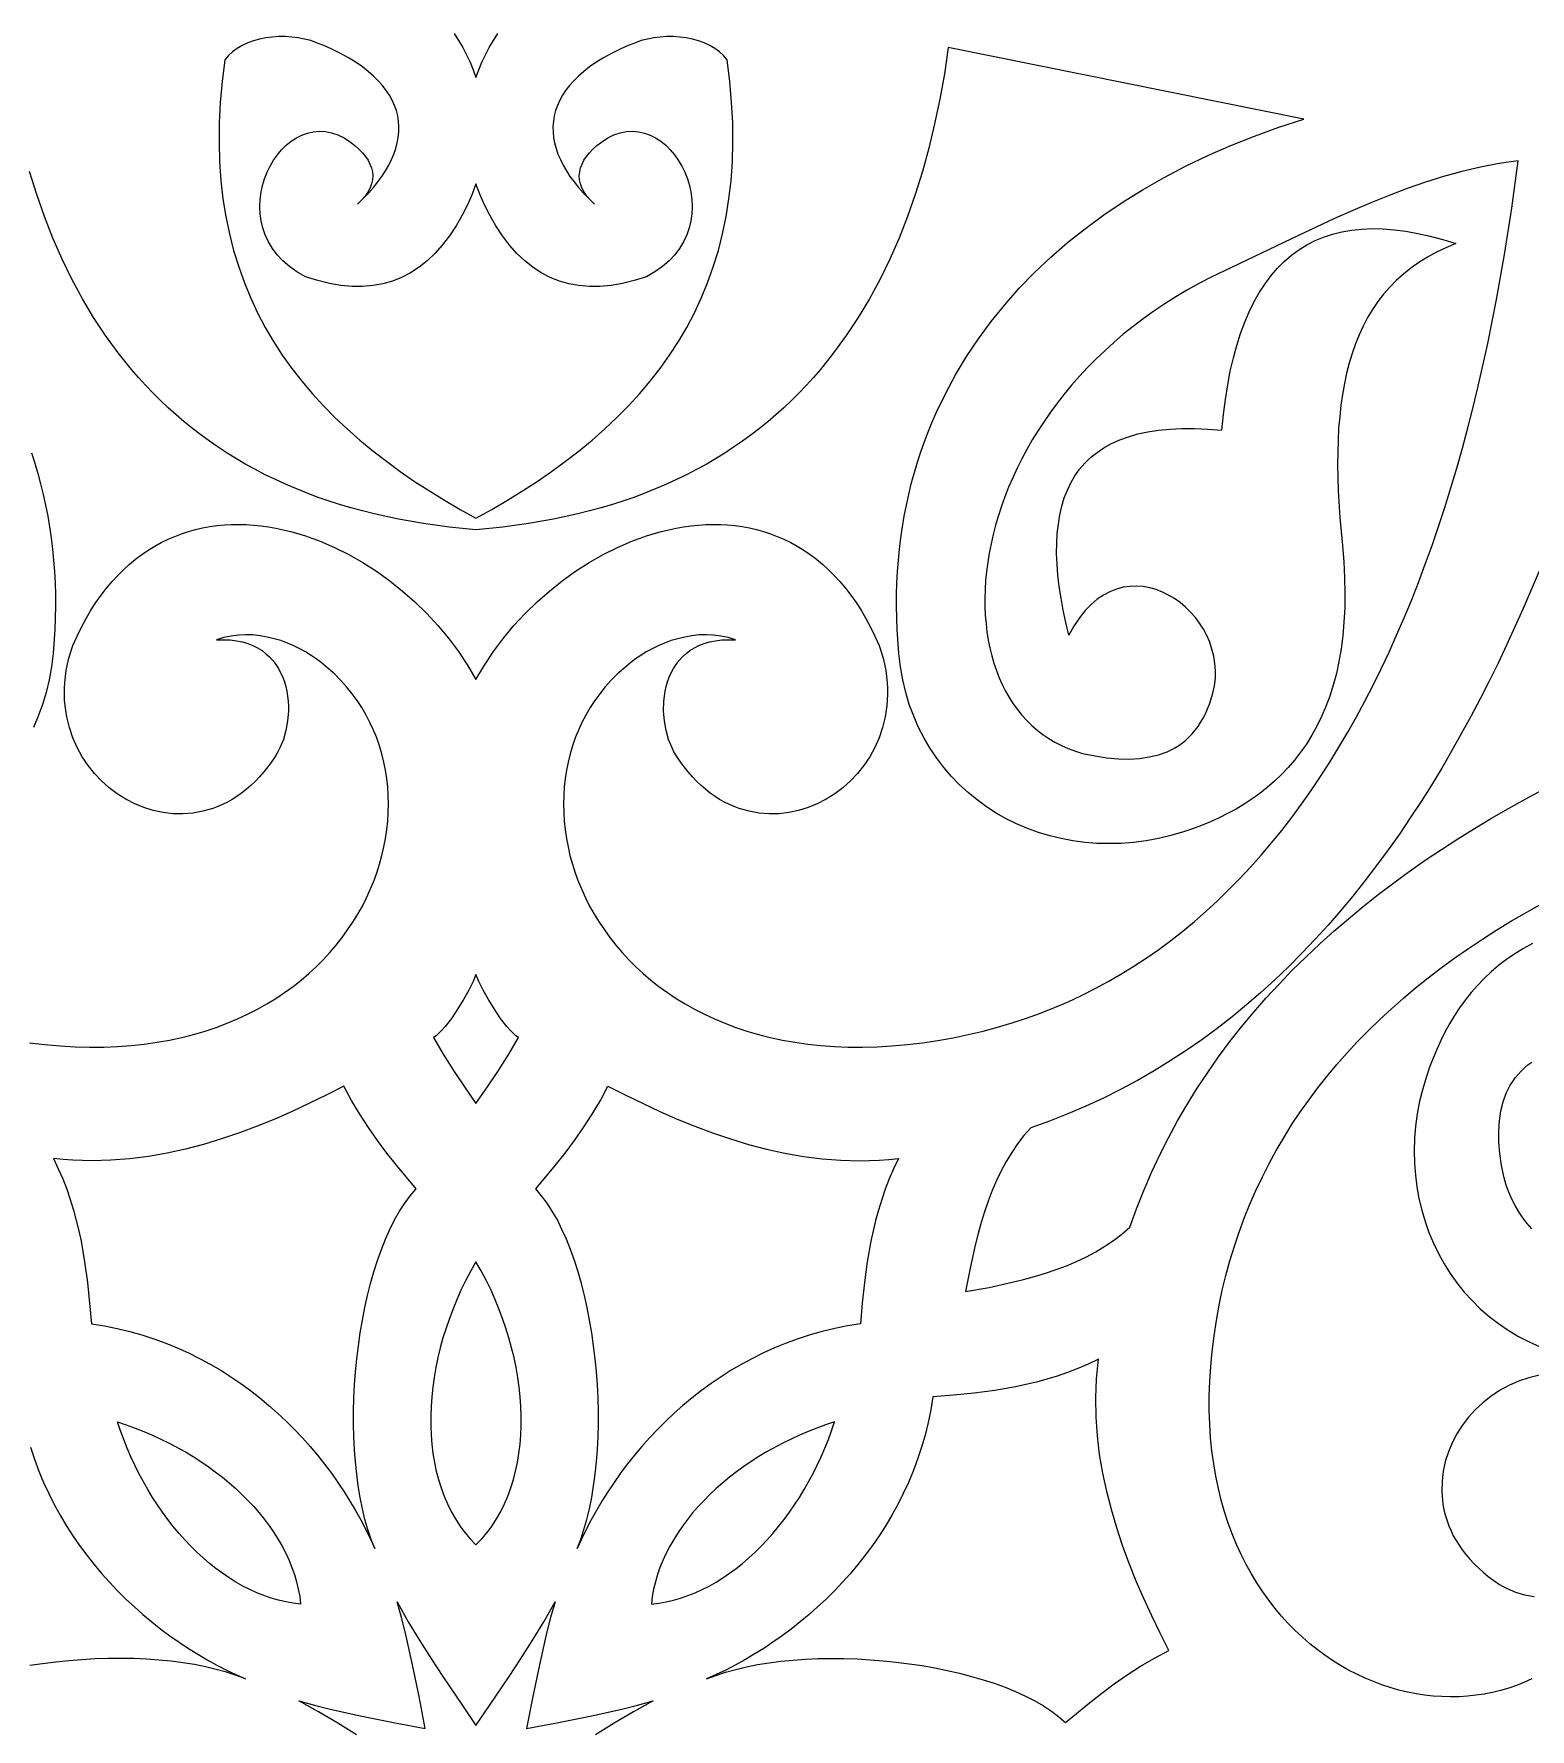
# Model space of a CAD drawing. Extents: x 38.7 to 88.7, y -52.9 to -2.9.
# Drawn here: x 60.23 to 71.81, y -27.51 to -14.38 of the extents above; entities that cross this region are included whole.
import ezdxf

# ---------------------------------------------------------------- set-up
doc = ezdxf.new("R2010")
doc.units = 0
doc.header["$MEASUREMENT"] = 0
doc.layers.add('LAYER_1', color=18, linetype='CONTINUOUS')

msp = doc.modelspace()

# ---------------------------------------------------------------- linework, layer by layer
at = {"layer": 'LAYER_1'}
for points in [[(63.65, -18.134), (63.773, -18.066), (63.893, -17.995), (64.011, -17.923), (64.125, -17.849), (64.236, -17.772), (64.344, -17.693), (64.449, -17.612), (64.55, -17.529), (64.648, -17.443), (64.742, -17.355), (64.831, -17.264), (64.917, -17.17), (64.999, -17.073), (65.076, -16.974), (65.149, -16.871), (65.218, -16.766), (65.282, -16.657), (65.341, -16.545), (65.395, -16.43), (65.444, -16.311), (65.488, -16.188), (65.527, -16.062), (65.56, -15.933), (65.588, -15.799), (65.609, -15.662), (65.626, -15.521), (65.636, -15.375), (65.64, -15.226), (65.638, -15.072), (65.63, -14.914), (65.615, -14.752), (65.594, -14.585), (65.567, -14.552), (65.535, -14.522), (65.499, -14.496), (65.46, -14.473), (65.418, -14.454), (65.373, -14.438), (65.326, -14.425), (65.277, -14.415), (65.227, -14.409), (65.177, -14.405), (65.126, -14.405), (65.076, -14.408), (65.026, -14.415), (64.977, -14.424), (64.93, -14.436), (64.886, -14.452), (64.816, -14.48), (64.75, -14.51), (64.689, -14.541), (64.632, -14.573), (64.578, -14.606), (64.529, -14.639), (64.484, -14.674), (64.444, -14.71), (64.407, -14.746), (64.373, -14.783), (64.344, -14.821), (64.319, -14.859), (64.298, -14.898), (64.28, -14.938), (64.266, -14.978), (64.256, -15.019), (64.249, -15.06), (64.246, -15.101), (64.247, -15.143), (64.251, -15.186), (64.259, -15.228), (64.271, -15.271), (64.285, -15.314), (64.304, -15.357), (64.325, -15.4), (64.35, -15.443), (64.378, -15.487), (64.41, -15.53), (64.445, -15.573), (64.482, -15.616), (64.524, -15.659), (64.568, -15.702), (64.536, -15.671), (64.509, -15.64), (64.487, -15.609), (64.47, -15.577), (64.459, -15.546), (64.452, -15.515), (64.45, -15.484), (64.453, -15.453), (64.46, -15.422), (64.471, -15.392), (64.486, -15.362), (64.506, -15.333), (64.529, -15.304), (64.556, -15.276), (64.587, -15.248), (64.621, -15.221), (64.67, -15.189), (64.718, -15.165), (64.767, -15.149), (64.815, -15.14), (64.862, -15.137), (64.909, -15.141), (64.954, -15.152), (64.998, -15.168), (65.04, -15.189), (65.081, -15.215), (65.119, -15.246), (65.154, -15.281), (65.187, -15.32), (65.217, -15.362), (65.244, -15.407), (65.268, -15.455), (65.287, -15.505), (65.303, -15.557), (65.315, -15.61), (65.322, -15.665), (65.324, -15.72), (65.322, -15.776), (65.314, -15.831), (65.301, -15.886), (65.282, -15.94), (65.257, -15.993), (65.227, -16.045), (65.189, -16.094), (65.145, -16.141), (65.094, -16.185), (65.036, -16.226), (64.971, -16.264), (64.876, -16.294), (64.784, -16.316), (64.696, -16.331), (64.61, -16.339), (64.527, -16.34), (64.447, -16.333), (64.37, -16.319), (64.296, -16.298), (64.225, -16.27), (64.156, -16.234), (64.091, -16.191), (64.028, -16.141), (63.967, -16.084), (63.91, -16.019), (63.855, -15.948), (63.803, -15.869), (63.756, -15.788), (63.715, -15.707), (63.68, -15.626), (63.65, -15.546), (63.62, -15.626), (63.585, -15.707), (63.544, -15.788), (63.496, -15.869), (63.444, -15.948), (63.389, -16.019), (63.332, -16.084), (63.272, -16.141), (63.209, -16.191), (63.143, -16.234), (63.074, -16.27), (63.003, -16.298), (62.929, -16.319), (62.852, -16.333), (62.772, -16.34), (62.69, -16.339), (62.604, -16.331), (62.515, -16.316), (62.424, -16.294), (62.329, -16.264), (62.263, -16.226), (62.205, -16.185), (62.154, -16.141), (62.11, -16.094), (62.073, -16.045), (62.042, -15.993), (62.017, -15.94), (61.999, -15.886), (61.985, -15.831), (61.978, -15.776), (61.975, -15.72), (61.978, -15.665), (61.985, -15.61), (61.996, -15.557), (62.012, -15.505), (62.032, -15.455), (62.055, -15.407), (62.082, -15.362), (62.112, -15.32), (62.145, -15.281), (62.181, -15.246), (62.219, -15.215), (62.259, -15.189), (62.301, -15.168), (62.345, -15.152), (62.39, -15.141), (62.437, -15.137), (62.484, -15.14), (62.532, -15.149), (62.581, -15.165), (62.629, -15.189), (62.678, -15.221), (62.712, -15.248), (62.743, -15.276), (62.771, -15.304), (62.794, -15.333), (62.814, -15.362), (62.829, -15.392), (62.841, -15.422), (62.848, -15.453), (62.85, -15.484), (62.848, -15.515), (62.842, -15.546), (62.83, -15.577), (62.813, -15.609), (62.792, -15.64), (62.764, -15.671), (62.732, -15.702), (62.776, -15.659), (62.817, -15.616), (62.855, -15.573), (62.89, -15.53), (62.921, -15.487), (62.95, -15.443), (62.975, -15.4), (62.996, -15.357), (63.014, -15.314), (63.029, -15.271), (63.04, -15.228), (63.048, -15.186), (63.053, -15.143), (63.053, -15.101), (63.05, -15.06), (63.044, -15.019), (63.034, -14.978), (63.02, -14.938), (63.002, -14.898), (62.981, -14.859), (62.955, -14.821), (62.926, -14.783), (62.893, -14.746), (62.856, -14.71), (62.815, -14.674), (62.77, -14.639), (62.721, -14.606), (62.668, -14.573), (62.611, -14.541), (62.55, -14.51), (62.484, -14.48), (62.414, -14.452), (62.37, -14.436), (62.323, -14.424), (62.274, -14.415), (62.224, -14.408), (62.174, -14.405), (62.123, -14.405), (62.073, -14.409), (62.023, -14.415), (61.974, -14.425), (61.927, -14.438), (61.882, -14.454), (61.84, -14.473), (61.801, -14.496), (61.765, -14.522), (61.733, -14.552), (61.706, -14.585), (61.685, -14.752), (61.67, -14.914), (61.662, -15.072), (61.66, -15.226), (61.664, -15.375), (61.674, -15.521), (61.69, -15.662), (61.712, -15.799), (61.74, -15.933), (61.773, -16.062), (61.812, -16.188), (61.856, -16.311), (61.905, -16.43), (61.959, -16.545), (62.018, -16.657), (62.082, -16.766), (62.15, -16.871), (62.224, -16.974), (62.301, -17.073), (62.383, -17.17), (62.469, -17.264), (62.558, -17.355), (62.652, -17.443), (62.75, -17.529), (62.851, -17.612), (62.956, -17.693), (63.064, -17.772), (63.175, -17.849), (63.289, -17.923), (63.407, -17.995), (63.527, -18.066)], [(63.65, -22.665), (63.738, -22.538), (63.824, -22.411), (63.904, -22.283), (63.979, -22.155), (63.959, -22.141), (63.937, -22.122), (63.914, -22.099), (63.89, -22.071), (63.841, -22.008), (63.793, -21.936), (63.747, -21.861), (63.706, -21.788), (63.673, -21.722), (63.65, -21.667), (63.627, -21.722), (63.594, -21.788), (63.553, -21.861), (63.507, -21.936), (63.459, -22.008), (63.41, -22.071), (63.386, -22.099), (63.363, -22.122), (63.341, -22.141), (63.32, -22.155), (63.395, -22.283), (63.476, -22.411), (63.561, -22.538)], [(62.866, -26.112), (62.838, -26.042), (62.813, -25.966), (62.79, -25.887), (62.77, -25.804), (62.753, -25.718), (62.738, -25.628), (62.726, -25.537), (62.716, -25.442), (62.709, -25.346), (62.704, -25.248), (62.702, -25.149), (62.702, -25.048), (62.704, -24.947), (62.709, -24.846), (62.717, -24.744), (62.727, -24.643), (62.739, -24.542), (62.753, -24.442), (62.77, -24.344), (62.789, -24.247), (62.81, -24.152), (62.833, -24.059), (62.859, -23.969), (62.887, -23.882), (62.917, -23.798), (62.949, -23.717), (62.983, -23.641), (63.02, -23.568), (63.058, -23.501), (63.099, -23.438), (63.141, -23.38), (63.186, -23.328), (63.034, -23.144), (62.96, -23.05), (62.887, -22.953), (62.817, -22.853), (62.75, -22.749), (62.686, -22.642), (62.627, -22.531), (62.494, -22.599), (62.361, -22.664), (62.227, -22.727), (62.092, -22.787), (61.955, -22.842), (61.818, -22.894), (61.68, -22.941), (61.54, -22.984), (61.399, -23.021), (61.257, -23.052), (61.114, -23.076), (60.969, -23.095), (60.823, -23.106), (60.676, -23.109), (60.602, -23.108), (60.528, -23.104), (60.453, -23.099), (60.378, -23.091), (60.415, -23.171), (60.449, -23.25), (60.48, -23.33), (60.508, -23.41), (60.532, -23.491), (60.554, -23.571), (60.574, -23.651), (60.591, -23.732), (60.619, -23.893), (60.641, -24.053), (60.658, -24.213), (60.671, -24.372), (60.772, -24.388), (60.871, -24.408), (60.968, -24.431), (61.063, -24.458), (61.156, -24.488), (61.247, -24.522), (61.336, -24.558), (61.424, -24.597), (61.509, -24.64), (61.592, -24.684), (61.673, -24.732), (61.752, -24.782), (61.828, -24.834), (61.903, -24.889), (61.976, -24.945), (62.046, -25.004), (62.114, -25.064), (62.18, -25.126), (62.244, -25.19), (62.306, -25.255), (62.365, -25.322), (62.422, -25.39), (62.477, -25.459), (62.53, -25.529), (62.58, -25.6), (62.628, -25.672), (62.674, -25.745), (62.717, -25.818), (62.758, -25.891), (62.796, -25.965), (62.832, -26.039)], [(64.433, -26.112), (64.461, -26.042), (64.486, -25.966), (64.509, -25.887), (64.529, -25.804), (64.547, -25.718), (64.561, -25.628), (64.574, -25.537), (64.584, -25.442), (64.591, -25.346), (64.596, -25.248), (64.598, -25.149), (64.598, -25.048), (64.596, -24.947), (64.591, -24.846), (64.583, -24.744), (64.574, -24.643), (64.561, -24.542), (64.547, -24.442), (64.53, -24.344), (64.511, -24.247), (64.49, -24.152), (64.467, -24.059), (64.441, -23.969), (64.413, -23.882), (64.383, -23.798), (64.351, -23.717), (64.316, -23.641), (64.28, -23.568), (64.241, -23.501), (64.201, -23.438), (64.158, -23.38), (64.113, -23.328), (64.265, -23.144), (64.34, -23.05), (64.412, -22.953), (64.483, -22.853), (64.55, -22.749), (64.613, -22.642), (64.672, -22.531), (64.805, -22.599), (64.939, -22.664), (65.073, -22.727), (65.208, -22.787), (65.345, -22.842), (65.482, -22.894), (65.621, -22.941), (65.76, -22.984), (65.901, -23.021), (66.043, -23.052), (66.186, -23.076), (66.331, -23.095), (66.476, -23.106), (66.623, -23.109), (66.697, -23.108), (66.772, -23.104), (66.847, -23.099), (66.922, -23.091), (66.884, -23.171), (66.85, -23.25), (66.819, -23.33), (66.792, -23.41), (66.767, -23.491), (66.745, -23.571), (66.725, -23.651), (66.708, -23.732), (66.68, -23.893), (66.658, -24.053), (66.642, -24.213), (66.629, -24.372), (66.528, -24.388), (66.429, -24.408), (66.332, -24.431), (66.237, -24.458), (66.144, -24.488), (66.052, -24.522), (65.963, -24.558), (65.876, -24.597), (65.791, -24.64), (65.708, -24.684), (65.627, -24.732), (65.548, -24.782), (65.471, -24.834), (65.396, -24.889), (65.324, -24.945), (65.253, -25.004), (65.185, -25.064), (65.119, -25.126), (65.055, -25.19), (64.994, -25.255), (64.934, -25.322), (64.877, -25.39), (64.822, -25.459), (64.77, -25.529), (64.719, -25.6), (64.671, -25.672), (64.625, -25.745), (64.582, -25.818), (64.541, -25.891), (64.503, -25.965), (64.466, -26.039)], [(63.65, -26.083), (63.695, -26.037), (63.736, -25.988), (63.774, -25.936), (63.81, -25.882), (63.842, -25.825), (63.871, -25.767), (63.897, -25.706), (63.92, -25.643), (63.94, -25.579), (63.957, -25.512), (63.971, -25.445), (63.983, -25.376), (63.991, -25.305), (63.997, -25.234), (64, -25.161), (64, -25.087), (63.998, -25.013), (63.992, -24.938), (63.984, -24.863), (63.974, -24.787), (63.961, -24.71), (63.945, -24.634), (63.926, -24.558), (63.905, -24.482), (63.882, -24.406), (63.856, -24.33), (63.828, -24.255), (63.797, -24.18), (63.764, -24.107), (63.728, -24.034), (63.69, -23.962), (63.65, -23.891), (63.61, -23.962), (63.572, -24.034), (63.536, -24.107), (63.503, -24.18), (63.472, -24.255), (63.444, -24.33), (63.418, -24.406), (63.394, -24.482), (63.373, -24.558), (63.355, -24.634), (63.339, -24.71), (63.326, -24.787), (63.315, -24.863), (63.307, -24.938), (63.302, -25.013), (63.299, -25.087), (63.299, -25.161), (63.302, -25.234), (63.308, -25.305), (63.317, -25.376), (63.328, -25.445), (63.342, -25.512), (63.36, -25.579), (63.38, -25.643), (63.403, -25.706), (63.429, -25.767), (63.458, -25.825), (63.49, -25.882), (63.525, -25.936), (63.564, -25.988), (63.605, -26.037)], [(65.436, -27.122), (65.507, -27.095), (65.582, -27.07), (65.662, -27.048), (65.745, -27.028), (65.831, -27.011), (65.92, -26.997), (66.012, -26.985), (66.106, -26.976), (66.203, -26.969), (66.301, -26.965), (66.4, -26.964), (66.5, -26.964), (66.601, -26.967), (66.703, -26.973), (66.804, -26.981), (66.905, -26.991), (67.006, -27.004), (67.105, -27.019), (67.204, -27.036), (67.3, -27.056), (67.395, -27.078), (67.487, -27.102), (67.577, -27.128), (67.664, -27.156), (67.748, -27.187), (67.828, -27.22), (67.905, -27.255), (67.977, -27.292), (68.044, -27.331), (68.107, -27.372), (68.164, -27.415), (68.216, -27.46), (68.401, -27.307), (68.496, -27.232), (68.593, -27.16), (68.694, -27.09), (68.797, -27.023), (68.904, -26.96), (69.015, -26.901), (68.949, -26.768), (68.884, -26.634), (68.823, -26.499), (68.764, -26.364), (68.709, -26.227), (68.658, -26.09), (68.612, -25.951), (68.571, -25.811), (68.535, -25.67), (68.504, -25.528), (68.48, -25.385), (68.463, -25.24), (68.453, -25.094), (68.45, -24.946), (68.452, -24.872), (68.456, -24.797), (68.462, -24.722), (68.47, -24.647), (68.39, -24.684), (68.311, -24.718), (68.231, -24.749), (68.151, -24.777), (68.07, -24.802), (67.99, -24.824), (67.909, -24.843), (67.829, -24.86), (67.668, -24.888), (67.507, -24.91), (67.348, -24.926), (67.189, -24.938), (67.172, -25.039), (67.152, -25.137), (67.128, -25.234), (67.101, -25.328), (67.07, -25.421), (67.036, -25.512), (66.999, -25.6), (66.959, -25.687), (66.917, -25.772), (66.871, -25.855), (66.823, -25.935), (66.773, -26.014), (66.72, -26.09), (66.665, -26.164), (66.608, -26.237), (66.549, -26.307), (66.488, -26.374), (66.426, -26.44), (66.362, -26.504), (66.296, -26.565), (66.229, -26.624), (66.161, -26.681), (66.091, -26.736), (66.021, -26.788), (65.95, -26.838), (65.878, -26.886), (65.805, -26.931), (65.732, -26.974), (65.658, -27.015), (65.584, -27.053), (65.51, -27.089)], [(60.874, -25.131), (60.942, -25.154), (61.011, -25.179), (61.078, -25.205), (61.144, -25.234), (61.274, -25.296), (61.399, -25.364), (61.459, -25.4), (61.518, -25.438), (61.576, -25.478), (61.631, -25.518), (61.686, -25.56), (61.738, -25.604), (61.789, -25.648), (61.837, -25.694), (61.884, -25.741), (61.929, -25.788), (61.971, -25.837), (62.012, -25.887), (62.05, -25.938), (62.085, -25.989), (62.118, -26.042), (62.149, -26.095), (62.177, -26.149), (62.202, -26.204), (62.225, -26.259), (62.244, -26.314), (62.261, -26.371), (62.274, -26.427), (62.285, -26.484), (62.292, -26.542), (62.235, -26.535), (62.178, -26.525), (62.121, -26.512), (62.064, -26.496), (62.008, -26.477), (61.953, -26.455), (61.898, -26.43), (61.844, -26.403), (61.791, -26.372), (61.738, -26.34), (61.686, -26.304), (61.635, -26.267), (61.585, -26.227), (61.536, -26.184), (61.488, -26.14), (61.441, -26.094), (61.395, -26.045), (61.35, -25.995), (61.306, -25.942), (61.264, -25.888), (61.223, -25.832), (61.183, -25.775), (61.145, -25.716), (61.108, -25.656), (61.04, -25.531), (60.977, -25.402), (60.949, -25.336), (60.922, -25.268), (60.897, -25.2)], [(66.427, -25.131), (66.358, -25.154), (66.29, -25.179), (66.222, -25.205), (66.156, -25.234), (66.026, -25.296), (65.901, -25.364), (65.841, -25.4), (65.782, -25.438), (65.724, -25.478), (65.668, -25.518), (65.614, -25.56), (65.562, -25.604), (65.511, -25.648), (65.462, -25.694), (65.416, -25.741), (65.371, -25.788), (65.328, -25.837), (65.288, -25.887), (65.25, -25.938), (65.215, -25.989), (65.181, -26.042), (65.151, -26.095), (65.123, -26.149), (65.098, -26.204), (65.075, -26.259), (65.056, -26.314), (65.039, -26.371), (65.025, -26.427), (65.015, -26.484), (65.008, -26.542), (65.065, -26.535), (65.122, -26.525), (65.179, -26.512), (65.235, -26.496), (65.291, -26.477), (65.347, -26.455), (65.401, -26.43), (65.455, -26.403), (65.509, -26.372), (65.561, -26.34), (65.613, -26.304), (65.664, -26.267), (65.714, -26.227), (65.764, -26.184), (65.812, -26.14), (65.859, -26.094), (65.905, -26.045), (65.95, -25.995), (65.993, -25.942), (66.036, -25.888), (66.077, -25.832), (66.116, -25.775), (66.155, -25.716), (66.192, -25.656), (66.261, -25.531), (66.323, -25.402), (66.352, -25.336), (66.379, -25.268), (66.404, -25.2)]]:
    msp.add_lwpolyline(points, close=True, dxfattribs=at)
for points in [[(63.48, -14.382), (63.515, -14.436), (63.547, -14.49), (63.577, -14.546), (63.604, -14.603), (63.628, -14.661), (63.65, -14.721), (63.671, -14.661), (63.696, -14.603), (63.723, -14.546), (63.752, -14.49), (63.785, -14.436), (63.819, -14.382)], [(60.192, -22.196), (60.312, -22.21), (60.43, -22.22), (60.545, -22.227), (60.657, -22.23), (60.767, -22.229), (60.874, -22.225), (60.979, -22.217), (61.081, -22.206), (61.18, -22.192), (61.277, -22.175), (61.371, -22.155), (61.463, -22.131), (61.552, -22.105), (61.638, -22.077), (61.722, -22.045), (61.803, -22.011), (61.881, -21.975), (61.957, -21.936), (62.03, -21.895), (62.101, -21.852), (62.168, -21.807), (62.233, -21.759), (62.296, -21.71), (62.355, -21.659), (62.412, -21.607), (62.467, -21.553), (62.518, -21.497), (62.567, -21.44), (62.613, -21.382), (62.656, -21.322), (62.697, -21.261), (62.735, -21.199), (62.77, -21.137), (62.802, -21.073), (62.831, -21.009), (62.858, -20.944), (62.882, -20.879), (62.903, -20.813), (62.922, -20.747), (62.937, -20.68), (62.95, -20.613), (62.96, -20.547), (62.967, -20.48), (62.971, -20.413), (62.972, -20.347), (62.971, -20.281), (62.967, -20.215), (62.96, -20.15), (62.95, -20.085), (62.937, -20.022), (62.921, -19.958), (62.902, -19.896), (62.881, -19.835), (62.856, -19.775), (62.829, -19.716), (62.799, -19.658), (62.765, -19.601), (62.729, -19.546), (62.69, -19.493), (62.648, -19.441), (62.603, -19.391), (62.556, -19.343), (62.505, -19.297), (62.451, -19.252), (62.413, -19.224), (62.373, -19.197), (62.33, -19.17), (62.285, -19.145), (62.238, -19.122), (62.189, -19.101), (62.138, -19.082), (62.086, -19.067), (62.032, -19.054), (61.978, -19.044), (61.922, -19.038), (61.866, -19.037), (61.81, -19.039), (61.753, -19.047), (61.697, -19.059), (61.64, -19.077), (61.695, -19.075), (61.747, -19.077), (61.795, -19.083), (61.841, -19.092), (61.883, -19.105), (61.922, -19.12), (61.959, -19.138), (61.993, -19.159), (62.023, -19.183), (62.051, -19.208), (62.077, -19.236), (62.1, -19.266), (62.12, -19.298), (62.137, -19.331), (62.153, -19.365), (62.166, -19.4), (62.176, -19.437), (62.185, -19.474), (62.191, -19.512), (62.195, -19.55), (62.197, -19.589), (62.197, -19.627), (62.191, -19.704), (62.178, -19.778), (62.158, -19.848), (62.131, -19.913), (62.116, -19.943), (62.099, -19.971), (62.069, -20.017), (62.038, -20.059), (62.006, -20.099), (61.973, -20.137), (61.94, -20.172), (61.906, -20.204), (61.871, -20.234), (61.835, -20.262), (61.799, -20.288), (61.762, -20.311), (61.725, -20.332), (61.688, -20.35), (61.65, -20.367), (61.612, -20.381), (61.574, -20.393), (61.535, -20.403), (61.458, -20.417), (61.38, -20.424), (61.303, -20.422), (61.227, -20.413), (61.151, -20.397), (61.078, -20.374), (61.007, -20.345), (60.938, -20.31), (60.872, -20.268), (60.809, -20.221), (60.75, -20.168), (60.696, -20.11), (60.646, -20.048), (60.601, -19.981), (60.561, -19.909), (60.528, -19.834), (60.501, -19.755), (60.481, -19.672), (60.468, -19.586), (60.464, -19.542), (60.463, -19.498), (60.463, -19.452), (60.465, -19.406), (60.47, -19.36), (60.477, -19.313), (60.486, -19.265), (60.497, -19.217), (60.511, -19.169), (60.527, -19.12), (60.56, -19.047), (60.594, -18.977), (60.631, -18.911), (60.668, -18.847), (60.707, -18.787), (60.747, -18.73), (60.789, -18.676), (60.832, -18.625), (60.876, -18.578), (60.921, -18.533), (60.967, -18.491), (61.014, -18.451), (61.063, -18.415), (61.112, -18.382), (61.162, -18.351), (61.213, -18.323), (61.265, -18.297), (61.317, -18.275), (61.37, -18.255), (61.424, -18.237), (61.478, -18.222), (61.533, -18.209), (61.589, -18.199), (61.644, -18.191), (61.701, -18.186), (61.757, -18.183), (61.814, -18.182), (61.871, -18.183), (61.928, -18.187), (61.985, -18.193), (62.043, -18.201), (62.1, -18.21), (62.215, -18.236), (62.329, -18.27), (62.443, -18.311), (62.555, -18.36), (62.665, -18.415), (62.773, -18.477), (62.879, -18.545), (62.982, -18.618), (63.081, -18.698), (63.177, -18.782), (63.268, -18.872), (63.355, -18.966), (63.438, -19.064), (63.514, -19.167), (63.585, -19.273), (63.65, -19.382), (63.715, -19.273), (63.786, -19.167), (63.862, -19.064), (63.944, -18.966), (64.031, -18.872), (64.123, -18.782), (64.219, -18.698), (64.318, -18.618), (64.421, -18.545), (64.527, -18.477), (64.635, -18.415), (64.745, -18.36), (64.857, -18.311), (64.971, -18.27), (65.085, -18.236), (65.2, -18.21), (65.257, -18.201), (65.314, -18.193), (65.372, -18.187), (65.429, -18.183), (65.486, -18.182), (65.543, -18.183), (65.599, -18.186), (65.656, -18.191), (65.711, -18.199), (65.767, -18.209), (65.822, -18.222), (65.876, -18.237), (65.93, -18.255), (65.983, -18.275), (66.035, -18.297), (66.087, -18.323), (66.138, -18.351), (66.188, -18.382), (66.237, -18.415), (66.286, -18.451), (66.333, -18.491), (66.379, -18.533), (66.424, -18.578), (66.468, -18.625), (66.511, -18.676), (66.553, -18.73), (66.593, -18.787), (66.632, -18.847), (66.669, -18.911), (66.705, -18.977), (66.74, -19.047), (66.773, -19.12), (66.789, -19.169), (66.803, -19.217), (66.814, -19.265), (66.823, -19.313), (66.83, -19.36), (66.834, -19.406), (66.837, -19.452), (66.837, -19.498), (66.835, -19.542), (66.832, -19.586), (66.819, -19.672), (66.799, -19.755), (66.772, -19.834), (66.738, -19.909), (66.699, -19.981), (66.654, -20.048), (66.604, -20.11), (66.55, -20.168), (66.491, -20.221), (66.428, -20.268), (66.362, -20.31), (66.293, -20.345), (66.222, -20.374), (66.148, -20.397), (66.073, -20.413), (65.997, -20.422), (65.92, -20.424), (65.842, -20.417), (65.765, -20.403), (65.726, -20.393), (65.688, -20.381), (65.65, -20.367), (65.612, -20.35), (65.574, -20.332), (65.537, -20.311), (65.501, -20.288), (65.464, -20.262), (65.429, -20.234), (65.394, -20.204), (65.36, -20.172), (65.326, -20.137), (65.293, -20.099), (65.261, -20.059), (65.23, -20.017), (65.2, -19.971), (65.183, -19.943), (65.168, -19.913), (65.142, -19.848), (65.122, -19.778), (65.109, -19.704), (65.103, -19.627), (65.105, -19.55), (65.109, -19.512), (65.115, -19.474), (65.124, -19.437), (65.134, -19.4), (65.147, -19.365), (65.162, -19.331), (65.18, -19.298), (65.2, -19.266), (65.223, -19.236), (65.248, -19.208), (65.276, -19.183), (65.307, -19.159), (65.341, -19.138), (65.377, -19.12), (65.417, -19.105), (65.459, -19.092), (65.504, -19.083), (65.553, -19.077), (65.605, -19.075), (65.66, -19.077), (65.603, -19.059), (65.546, -19.047), (65.49, -19.039), (65.433, -19.037), (65.377, -19.038), (65.321, -19.044), (65.267, -19.054), (65.213, -19.067), (65.161, -19.082), (65.11, -19.101), (65.061, -19.122), (65.014, -19.145), (64.969, -19.17), (64.926, -19.197), (64.885, -19.224), (64.848, -19.252), (64.794, -19.297), (64.743, -19.343), (64.695, -19.391), (64.651, -19.441), (64.609, -19.493), (64.57, -19.546), (64.534, -19.601), (64.5, -19.658), (64.47, -19.716), (64.443, -19.775), (64.419, -19.835), (64.397, -19.896), (64.379, -19.958), (64.363, -20.022), (64.35, -20.085), (64.34, -20.15), (64.333, -20.215), (64.329, -20.281), (64.327, -20.347), (64.329, -20.413), (64.333, -20.48), (64.34, -20.547), (64.35, -20.613), (64.363, -20.68), (64.378, -20.747), (64.397, -20.813), (64.418, -20.879), (64.442, -20.944), (64.469, -21.009), (64.498, -21.073), (64.53, -21.137), (64.565, -21.199), (64.603, -21.261), (64.644, -21.322), (64.687, -21.382), (64.733, -21.44), (64.782, -21.497), (64.834, -21.553), (64.888, -21.607), (64.945, -21.659), (65.004, -21.71), (65.067, -21.759), (65.132, -21.807), (65.2, -21.852), (65.27, -21.895), (65.343, -21.936), (65.419, -21.975), (65.497, -22.011), (65.578, -22.045), (65.662, -22.077), (65.748, -22.105), (65.837, -22.131), (65.929, -22.155), (66.023, -22.175), (66.12, -22.192), (66.219, -22.206), (66.321, -22.217), (66.426, -22.225), (66.533, -22.229), (66.643, -22.23), (66.756, -22.227), (66.871, -22.22), (66.988, -22.21), (67.108, -22.196), (67.228, -22.178), (67.345, -22.157), (67.462, -22.133), (67.577, -22.106), (67.69, -22.076), (67.803, -22.042), (67.913, -22.006), (68.022, -21.966), (68.13, -21.924), (68.236, -21.878), (68.34, -21.829), (68.444, -21.777), (68.545, -21.722), (68.645, -21.664), (68.744, -21.604), (68.841, -21.54), (68.937, -21.473), (69.031, -21.403), (69.124, -21.331), (69.215, -21.256), (69.304, -21.177), (69.393, -21.096), (69.479, -21.012), (69.564, -20.926), (69.648, -20.836), (69.73, -20.744), (69.811, -20.649), (69.89, -20.551), (69.968, -20.451), (70.044, -20.348), (70.118, -20.242), (70.191, -20.133), (70.263, -20.022), (70.333, -19.908), (70.401, -19.792), (70.468, -19.673), (70.534, -19.552), (70.598, -19.428), (70.66, -19.301), (70.721, -19.172), (70.78, -19.04), (70.838, -18.906), (70.894, -18.77), (70.949, -18.631), (71.002, -18.489), (71.054, -18.346), (71.104, -18.199), (71.153, -18.051), (71.2, -17.9), (71.245, -17.747), (71.289, -17.591), (71.332, -17.433), (71.373, -17.273), (71.412, -17.111), (71.486, -16.78), (71.554, -16.44), (71.615, -16.091), (71.671, -15.733), (71.72, -15.368), (71.574, -15.388), (71.43, -15.416), (71.286, -15.449), (71.144, -15.489), (71.003, -15.533), (70.862, -15.582), (70.721, -15.635), (70.581, -15.692), (70.441, -15.752), (70.3, -15.814), (70.019, -15.945), (69.447, -16.218), (69.349, -16.265), (69.253, -16.315), (69.161, -16.366), (69.071, -16.419), (68.984, -16.474), (68.9, -16.531), (68.818, -16.589), (68.739, -16.649), (68.663, -16.71), (68.59, -16.773), (68.519, -16.837), (68.451, -16.902), (68.386, -16.968), (68.323, -17.035), (68.263, -17.104), (68.206, -17.173), (68.151, -17.242), (68.099, -17.313), (68.049, -17.384), (68.003, -17.456), (67.958, -17.528), (67.917, -17.601), (67.877, -17.674), (67.841, -17.747), (67.807, -17.821), (67.775, -17.894), (67.746, -17.968), (67.72, -18.041), (67.696, -18.114), (67.674, -18.187), (67.655, -18.26), (67.639, -18.332), (67.625, -18.404), (67.613, -18.475), (67.604, -18.546), (67.597, -18.616), (67.593, -18.685), (67.591, -18.753), (67.592, -18.82), (67.594, -18.886), (67.6, -18.951), (67.607, -19.015), (67.617, -19.078), (67.629, -19.139), (67.644, -19.199), (67.661, -19.257), (67.68, -19.314), (67.702, -19.369), (67.725, -19.422), (67.751, -19.474), (67.78, -19.523), (67.81, -19.571), (67.843, -19.616), (67.878, -19.659), (67.915, -19.7), (67.955, -19.739), (67.996, -19.775), (68.04, -19.809), (68.086, -19.841), (68.134, -19.869), (68.185, -19.895), (68.237, -19.918), (68.292, -19.939), (68.348, -19.956), (68.444, -19.975), (68.536, -19.989), (68.625, -19.997), (68.709, -19.999), (68.788, -19.994), (68.864, -19.983), (68.935, -19.966), (69.002, -19.942), (69.033, -19.927), (69.063, -19.911), (69.093, -19.893), (69.121, -19.873), (69.147, -19.852), (69.173, -19.828), (69.197, -19.803), (69.22, -19.776), (69.242, -19.747), (69.262, -19.716), (69.281, -19.683), (69.299, -19.648), (69.316, -19.611), (69.331, -19.573), (69.357, -19.489), (69.37, -19.431), (69.376, -19.373), (69.377, -19.315), (69.373, -19.258), (69.364, -19.202), (69.35, -19.148), (69.332, -19.095), (69.31, -19.043), (69.284, -18.994), (69.254, -18.947), (69.221, -18.903), (69.184, -18.861), (69.145, -18.823), (69.104, -18.788), (69.06, -18.757), (69.014, -18.729), (68.967, -18.706), (68.918, -18.687), (68.868, -18.673), (68.818, -18.664), (68.766, -18.66), (68.714, -18.662), (68.663, -18.669), (68.611, -18.683), (68.56, -18.703), (68.51, -18.729), (68.461, -18.762), (68.413, -18.803), (68.367, -18.85), (68.323, -18.906), (68.281, -18.969), (68.241, -19.04), (68.218, -18.942), (68.198, -18.846), (68.181, -18.753), (68.167, -18.663), (68.157, -18.575), (68.151, -18.49), (68.147, -18.408), (68.148, -18.328), (68.152, -18.252), (68.16, -18.179), (68.171, -18.108), (68.187, -18.041), (68.206, -17.977), (68.23, -17.917), (68.257, -17.859), (68.289, -17.805), (68.325, -17.755), (68.366, -17.708), (68.41, -17.664), (68.46, -17.625), (68.513, -17.589), (68.572, -17.556), (68.635, -17.528), (68.703, -17.503), (68.776, -17.482), (68.853, -17.465), (68.936, -17.453), (69.024, -17.444), (69.117, -17.44), (69.215, -17.44), (69.318, -17.444), (69.427, -17.452), (69.439, -17.331), (69.454, -17.214), (69.472, -17.102), (69.492, -16.995), (69.516, -16.893), (69.542, -16.796), (69.572, -16.704), (69.604, -16.617), (69.639, -16.535), (69.677, -16.457), (69.718, -16.385), (69.761, -16.318), (69.808, -16.255), (69.857, -16.198), (69.91, -16.145), (69.965, -16.098), (70.023, -16.055), (70.084, -16.017), (70.148, -15.984), (70.214, -15.957), (70.284, -15.934), (70.356, -15.916), (70.432, -15.903), (70.51, -15.895), (70.591, -15.892), (70.675, -15.893), (70.762, -15.9), (70.852, -15.912), (70.944, -15.929), (71.04, -15.95), (71.138, -15.977), (71.239, -16.008), (71.162, -16.04), (71.088, -16.075), (71.018, -16.113), (70.953, -16.153), (70.89, -16.197), (70.832, -16.244), (70.777, -16.293), (70.726, -16.345), (70.679, -16.4), (70.634, -16.457), (70.593, -16.517), (70.555, -16.58), (70.521, -16.646), (70.489, -16.714), (70.461, -16.785), (70.435, -16.858), (70.412, -16.933), (70.392, -17.012), (70.375, -17.092), (70.36, -17.175), (70.348, -17.26), (70.339, -17.348), (70.331, -17.438), (70.326, -17.53), (70.324, -17.625), (70.323, -17.721), (70.328, -17.921), (70.34, -18.129), (70.36, -18.346), (70.371, -18.473), (70.377, -18.597), (70.38, -18.715), (70.378, -18.829), (70.372, -18.939), (70.363, -19.045), (70.35, -19.146), (70.333, -19.243), (70.313, -19.336), (70.289, -19.426), (70.262, -19.511), (70.232, -19.592), (70.198, -19.67), (70.162, -19.745), (70.123, -19.815), (70.081, -19.883), (70.036, -19.947), (69.989, -20.007), (69.94, -20.065), (69.888, -20.119), (69.834, -20.171), (69.778, -20.219), (69.72, -20.265), (69.661, -20.308), (69.599, -20.348), (69.536, -20.386), (69.471, -20.421), (69.405, -20.454), (69.338, -20.484), (69.269, -20.513), (69.2, -20.539), (69.129, -20.563), (69.032, -20.591), (68.936, -20.614), (68.839, -20.632), (68.743, -20.644), (68.647, -20.652), (68.552, -20.654), (68.457, -20.652), (68.364, -20.644), (68.272, -20.632), (68.182, -20.615), (68.093, -20.593), (68.006, -20.567), (67.92, -20.536), (67.837, -20.5), (67.757, -20.461), (67.679, -20.417), (67.603, -20.368), (67.531, -20.316), (67.461, -20.259), (67.395, -20.199), (67.333, -20.134), (67.274, -20.065), (67.218, -19.993), (67.167, -19.917), (67.12, -19.837), (67.078, -19.754), (67.04, -19.667), (67.006, -19.577), (66.978, -19.483), (66.955, -19.386), (66.937, -19.285), (66.925, -19.182), (66.912, -18.997), (66.908, -18.905), (66.907, -18.815), (66.907, -18.725), (66.91, -18.636), (66.915, -18.547), (66.921, -18.46), (66.93, -18.373), (66.94, -18.287), (66.953, -18.202), (66.967, -18.117), (66.983, -18.034), (67.001, -17.951), (67.021, -17.869), (67.043, -17.788), (67.067, -17.707), (67.093, -17.628), (67.12, -17.549), (67.15, -17.472), (67.181, -17.395), (67.214, -17.319), (67.285, -17.17), (67.363, -17.025), (67.449, -16.883), (67.541, -16.745), (67.64, -16.611), (67.745, -16.481), (67.857, -16.354), (67.976, -16.232), (68.101, -16.114), (68.232, -16), (68.37, -15.891), (68.513, -15.786), (68.662, -15.685), (68.818, -15.588), (68.979, -15.496), (69.145, -15.409), (69.318, -15.326), (69.495, -15.248), (69.678, -15.175), (69.867, -15.106), (70.06, -15.043), (67.308, -14.49), (67.278, -14.692), (67.242, -14.889), (67.202, -15.081), (67.157, -15.268), (67.107, -15.45), (67.052, -15.627), (66.991, -15.799), (66.926, -15.966), (66.855, -16.128), (66.779, -16.284), (66.697, -16.435), (66.61, -16.58), (66.518, -16.72), (66.42, -16.854), (66.317, -16.983), (66.263, -17.045), (66.208, -17.106), (66.151, -17.165), (66.093, -17.223), (66.033, -17.279), (65.972, -17.334), (65.91, -17.387), (65.846, -17.439), (65.781, -17.489), (65.714, -17.537), (65.645, -17.585), (65.576, -17.63), (65.504, -17.674), (65.432, -17.717), (65.357, -17.758), (65.281, -17.797), (65.204, -17.835), (65.125, -17.871), (65.045, -17.905), (64.963, -17.938), (64.879, -17.97), (64.794, -17.999), (64.708, -18.027), (64.62, -18.053), (64.53, -18.078), (64.439, -18.101), (64.251, -18.142), (64.057, -18.176), (63.857, -18.203), (63.65, -18.223), (63.443, -18.203), (63.243, -18.176), (63.049, -18.142), (62.861, -18.101), (62.77, -18.078), (62.68, -18.053), (62.592, -18.027), (62.505, -17.999), (62.42, -17.97), (62.337, -17.938), (62.255, -17.905), (62.175, -17.871), (62.096, -17.835), (62.018, -17.797), (61.942, -17.758), (61.868, -17.717), (61.795, -17.674), (61.724, -17.63), (61.654, -17.585), (61.586, -17.537), (61.519, -17.489), (61.454, -17.439), (61.39, -17.387), (61.327, -17.334), (61.266, -17.279), (61.207, -17.223), (61.149, -17.165), (61.092, -17.106), (61.037, -17.045), (60.983, -16.983), (60.879, -16.854), (60.781, -16.72), (60.689, -16.58), (60.602, -16.435), (60.521, -16.284), (60.445, -16.128), (60.374, -15.966), (60.308, -15.799), (60.248, -15.627), (60.193, -15.45)], [(60.207, -17.628), (60.233, -17.707), (60.257, -17.788), (60.278, -17.869), (60.299, -17.951), (60.317, -18.034), (60.333, -18.117), (60.347, -18.202), (60.36, -18.287), (60.37, -18.373), (60.379, -18.46), (60.385, -18.547), (60.39, -18.636), (60.393, -18.725), (60.393, -18.815), (60.392, -18.905), (60.388, -18.997), (60.375, -19.182), (60.363, -19.285), (60.345, -19.386), (60.322, -19.483), (60.293, -19.577), (60.26, -19.667), (60.222, -19.754)], [(71.883, -18.545), (71.761, -18.832), (71.632, -19.116), (71.565, -19.256), (71.497, -19.395), (71.427, -19.533), (71.355, -19.669), (71.281, -19.804), (71.206, -19.938), (71.129, -20.07), (71.05, -20.2), (70.969, -20.329), (70.886, -20.455), (70.801, -20.58), (70.714, -20.703), (70.625, -20.824), (70.534, -20.943), (70.441, -21.06), (70.346, -21.174), (70.249, -21.286), (70.149, -21.395), (70.047, -21.502), (69.944, -21.606), (69.837, -21.708), (69.729, -21.807), (69.618, -21.903), (69.505, -21.996), (69.389, -22.086), (69.271, -22.173), (69.15, -22.256), (69.027, -22.337), (68.901, -22.414), (68.773, -22.488), (68.642, -22.558), (68.509, -22.625), (68.373, -22.688), (68.234, -22.747), (68.092, -22.802), (67.948, -22.854), (67.894, -22.914), (67.845, -22.978), (67.799, -23.045), (67.757, -23.115), (67.717, -23.188), (67.681, -23.263), (67.648, -23.341), (67.617, -23.422), (67.589, -23.504), (67.562, -23.588), (67.538, -23.674), (67.516, -23.762), (67.476, -23.941), (67.441, -24.123), (67.624, -24.09), (67.802, -24.051), (67.89, -24.029), (67.976, -24.005), (68.06, -23.98), (68.142, -23.952), (68.223, -23.922), (68.301, -23.889), (68.377, -23.853), (68.45, -23.814), (68.52, -23.772), (68.588, -23.727), (68.652, -23.678), (68.713, -23.625), (68.765, -23.481), (68.821, -23.34), (68.881, -23.201), (68.945, -23.065), (69.012, -22.932), (69.083, -22.801), (69.158, -22.673), (69.236, -22.548), (69.317, -22.425), (69.401, -22.305), (69.489, -22.187), (69.579, -22.072), (69.673, -21.959), (69.77, -21.849), (69.869, -21.741), (69.971, -21.635), (70.076, -21.532), (70.184, -21.43), (70.293, -21.331), (70.406, -21.235), (70.521, -21.14), (70.638, -21.048), (70.757, -20.957), (70.878, -20.869), (71.002, -20.783), (71.127, -20.699), (71.254, -20.616), (71.383, -20.536), (71.514, -20.458), (71.647, -20.381), (71.781, -20.307), (71.916, -20.234)], [(71.828, -27.121), (71.769, -27.148), (71.709, -27.172), (71.648, -27.193), (71.585, -27.212), (71.522, -27.227), (71.458, -27.24), (71.394, -27.249), (71.328, -27.256), (71.263, -27.26), (71.197, -27.261), (71.13, -27.259), (71.064, -27.255), (70.997, -27.247), (70.93, -27.237), (70.864, -27.224), (70.797, -27.208), (70.731, -27.189), (70.666, -27.167), (70.6, -27.143), (70.536, -27.116), (70.472, -27.086), (70.408, -27.053), (70.346, -27.018), (70.284, -26.98), (70.224, -26.939), (70.165, -26.895), (70.107, -26.849), (70.05, -26.799), (69.995, -26.748), (69.941, -26.693), (69.889, -26.636), (69.838, -26.576), (69.789, -26.513), (69.743, -26.448), (69.698, -26.379), (69.655, -26.309), (69.614, -26.235), (69.576, -26.159), (69.54, -26.08), (69.507, -25.999), (69.476, -25.915), (69.448, -25.828), (69.422, -25.739), (69.4, -25.647), (69.38, -25.553), (69.363, -25.456), (69.35, -25.356), (69.339, -25.254), (69.332, -25.149), (69.329, -25.041), (69.329, -24.931), (69.332, -24.819), (69.34, -24.704), (69.351, -24.586), (69.366, -24.466), (69.384, -24.347), (69.405, -24.229), (69.43, -24.112), (69.458, -23.997), (69.489, -23.884), (69.523, -23.772), (69.56, -23.662), (69.6, -23.553), (69.644, -23.445), (69.69, -23.339), (69.74, -23.235), (69.792, -23.132), (69.847, -23.031), (69.906, -22.931), (69.967, -22.832), (70.031, -22.736), (70.099, -22.64), (70.169, -22.546), (70.242, -22.454), (70.318, -22.363), (70.396, -22.274), (70.478, -22.186), (70.562, -22.1), (70.649, -22.015), (70.739, -21.932), (70.832, -21.851), (70.927, -21.77), (71.025, -21.692), (71.126, -21.615), (71.23, -21.539), (71.336, -21.465), (71.445, -21.393), (71.556, -21.322), (71.67, -21.252), (71.787, -21.184), (71.906, -21.118)], [(71.833, -21.427), (71.762, -21.466), (71.695, -21.507), (71.631, -21.551), (71.57, -21.598), (71.512, -21.647), (71.457, -21.698), (71.406, -21.752), (71.357, -21.807), (71.311, -21.865), (71.268, -21.925), (71.227, -21.986), (71.189, -22.049), (71.154, -22.113), (71.121, -22.179), (71.09, -22.247), (71.062, -22.315), (71.035, -22.385), (71.011, -22.456), (70.982, -22.552), (70.958, -22.649), (70.94, -22.745), (70.927, -22.842), (70.919, -22.937), (70.916, -23.033), (70.918, -23.127), (70.925, -23.22), (70.936, -23.312), (70.953, -23.403), (70.974, -23.492), (71, -23.579), (71.03, -23.665), (71.065, -23.748), (71.104, -23.829), (71.148, -23.908), (71.195, -23.983), (71.247, -24.056), (71.304, -24.126), (71.364, -24.192), (71.428, -24.256), (71.496, -24.315), (71.568, -24.371), (71.644, -24.422), (71.723, -24.47), (71.806, -24.513), (71.892, -24.551)], [(71.826, -23.637), (71.79, -23.595), (71.757, -23.551), (71.726, -23.505), (71.697, -23.456), (71.671, -23.406), (71.649, -23.354), (71.629, -23.299), (71.612, -23.242), (71.593, -23.146), (71.58, -23.053), (71.572, -22.965), (71.571, -22.88), (71.576, -22.8), (71.587, -22.724), (71.605, -22.653), (71.629, -22.586), (71.644, -22.555), (71.66, -22.525), (71.679, -22.495), (71.699, -22.467), (71.72, -22.441), (71.744, -22.415), (71.769, -22.391), (71.797, -22.368), (71.826, -22.347)], [(71.886, -24.771), (71.804, -24.791), (71.725, -24.817), (71.649, -24.85), (71.577, -24.889), (71.51, -24.934), (71.447, -24.983), (71.389, -25.038), (71.336, -25.096), (71.288, -25.159), (71.246, -25.224), (71.21, -25.293), (71.181, -25.364), (71.157, -25.438), (71.141, -25.513), (71.132, -25.589), (71.129, -25.667), (71.135, -25.744), (71.141, -25.783), (71.149, -25.822), (71.159, -25.86), (71.171, -25.899), (71.185, -25.937), (71.201, -25.975), (71.219, -26.013), (71.24, -26.05), (71.263, -26.087), (71.288, -26.123), (71.316, -26.159), (71.346, -26.194), (71.378, -26.229), (71.413, -26.263), (71.45, -26.296), (71.49, -26.328), (71.532, -26.36), (71.577, -26.39), (71.606, -26.407), (71.636, -26.423), (71.701, -26.449), (71.771, -26.47), (71.845, -26.483)], [(60.2, -25.328), (60.231, -25.421), (60.265, -25.512), (60.301, -25.6), (60.341, -25.687), (60.384, -25.772), (60.429, -25.855), (60.477, -25.935), (60.527, -26.014), (60.58, -26.09), (60.635, -26.164), (60.692, -26.237), (60.751, -26.307), (60.812, -26.374), (60.874, -26.44), (60.939, -26.504), (61.004, -26.565), (61.071, -26.624), (61.14, -26.681), (61.209, -26.736), (61.279, -26.788), (61.351, -26.838), (61.423, -26.886), (61.496, -26.931), (61.569, -26.974), (61.643, -27.015), (61.717, -27.053), (61.791, -27.089), (61.865, -27.122), (61.794, -27.095), (61.718, -27.07), (61.639, -27.048), (61.556, -27.028), (61.47, -27.011), (61.38, -26.997), (61.288, -26.985), (61.194, -26.976), (61.098, -26.969), (60.999, -26.965), (60.9, -26.964), (60.8, -26.964), (60.699, -26.967), (60.597, -26.973), (60.496, -26.981), (60.395, -26.991), (60.294, -27.004), (60.195, -27.019)], [(62.724, -27.554), (62.581, -27.465), (62.431, -27.376), (62.277, -27.292), (62.399, -27.325), (62.52, -27.356), (62.765, -27.41), (63.011, -27.46), (63.257, -27.506), (63.209, -27.258), (63.159, -27.012), (63.104, -26.768), (63.073, -26.646), (63.04, -26.526), (63.125, -26.679), (63.215, -26.827), (63.305, -26.97), (63.392, -27.103), (63.546, -27.329), (63.65, -27.483), (63.754, -27.329), (63.908, -27.103), (63.995, -26.97), (64.086, -26.827), (64.176, -26.679), (64.262, -26.526), (64.228, -26.646), (64.197, -26.768), (64.141, -27.012), (64.09, -27.258), (64.042, -27.506), (64.289, -27.46), (64.535, -27.41), (64.78, -27.356), (64.901, -27.325), (65.023, -27.292), (64.869, -27.376), (64.719, -27.465), (64.576, -27.554)]]:
    msp.add_lwpolyline(points, dxfattribs=at)

doc.saveas('drawing.dxf')
